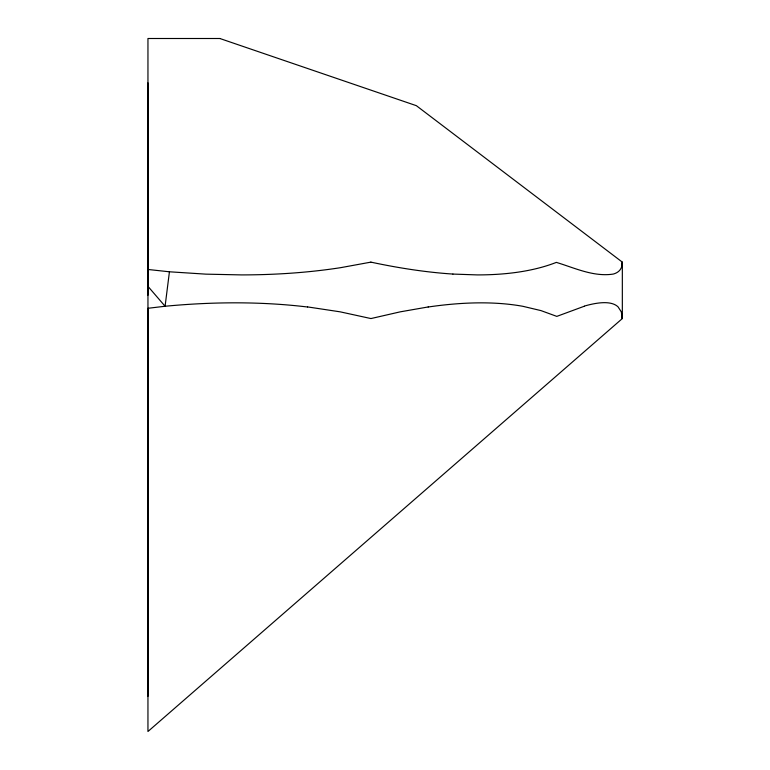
<?xml version="1.0" encoding="UTF-8"?>
<svg xmlns="http://www.w3.org/2000/svg" width="770" height="770" viewBox="0 0 770 770"><rect width="100%" height="100%" fill="white"/><g stroke="black" fill="none" stroke-linecap="round" stroke-linejoin="round"><path stroke-width="1.16" d="M147.956 82.891L147.956 696.292M370.87 262.137L340.638 267.671A680.314 346.49 23.3 0 1 241.472 274.909L205.927 274.149L169.429 271.791L165.088 306.258L147.927 308.289L147.956 731.5L622.333 318.559L622.333 262.137L416.349 105.673L219.864 38.5M621.717 265.458L622.333 262.137A689.535 82.39 37.2 0 1 613.151 274.091C593.516 277.075 574.699 267.931 556.344 262.387A686.84 233.551 32.8 0 1 477.179 274.909L452.924 274.072M584.238 306.258L556.806 316.383L540.992 310.608L522.811 306.296A643.114 234.783 -36.6 0 0 428.178 307.009M428.236 306.941L400.256 311.84L370.947 318.559L340.138 311.831L307.634 306.922M219.883 38.5L147.956 38.5L147.956 295.189M169.429 271.791L147.927 269.471L147.965 286.469M147.927 286.325L165.088 306.258A643.008 356.924 -26 0 1 307.567 307.009M621.804 315.2L622.333 318.559L621.284 311.831L618.098 306.922A643.008 86.413 -41.1 0 0 584.449 306.056M452.914 274.062A690.218 234.696 32.8 0 1 370.861 262.118"/></g></svg>
